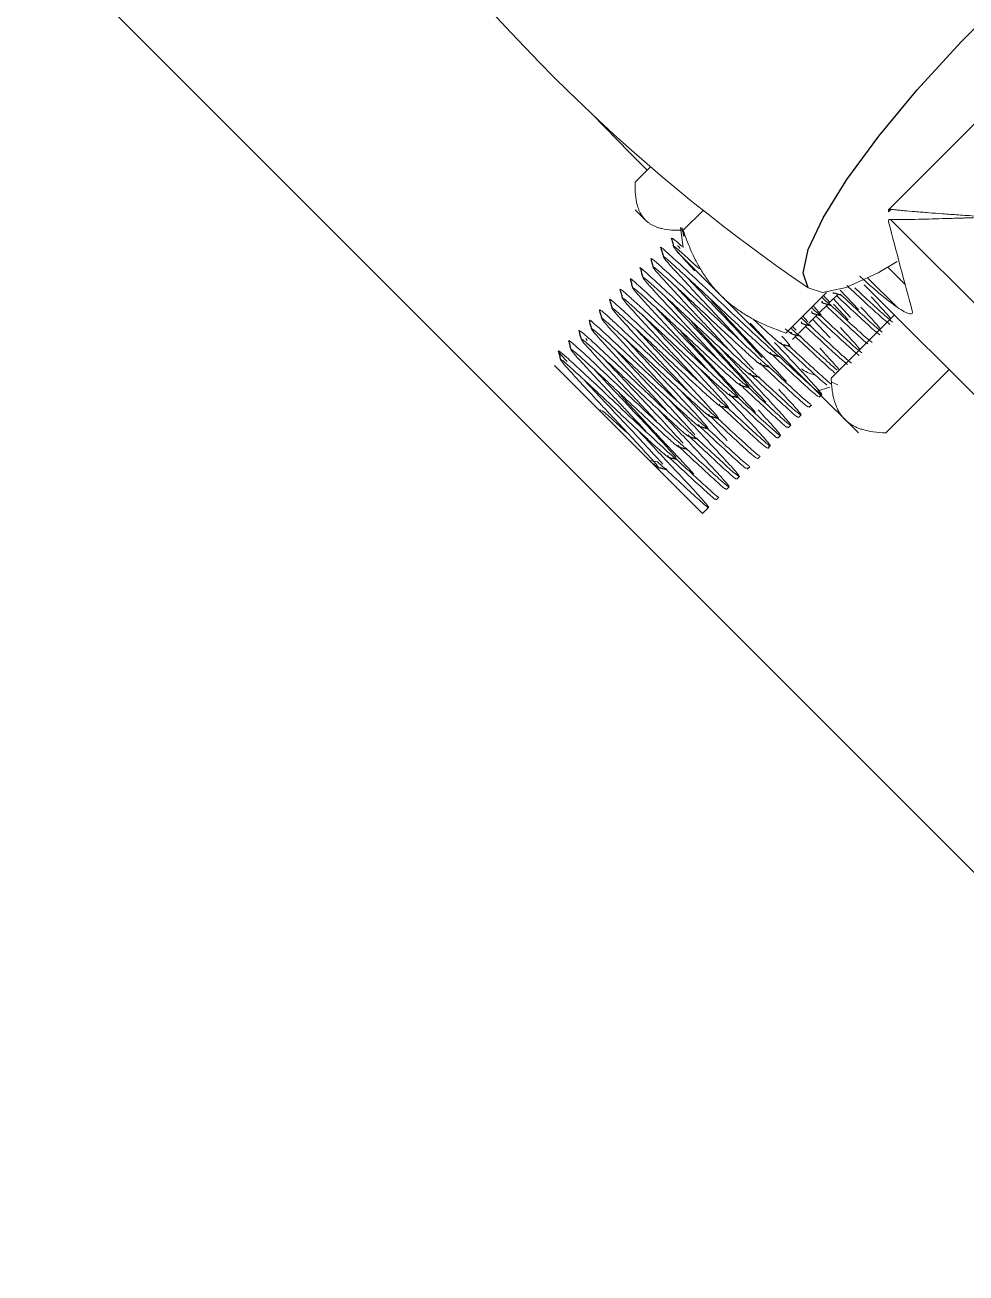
# Model space of a CAD drawing. Header units: millimetres. Extents: x -635 to 515, y -448 to 489.
# Drawn here: x -570.39 to -544.49, y -389.39 to -355.05 of the extents above; entities that cross this region are included whole.
import ezdxf

# ---------------------------------------------------------------- set-up
doc = ezdxf.new("R2010")
doc.units = ezdxf.units.MM

msp = doc.modelspace()

# ---------------------------------------------------------------- linework, layer by layer
at = {"color": 144, "linetype": 'Continuous', "lineweight": 18}
for p, q in [((-579.794, -342.841), (-530.297, -392.339)), ((-538.757, -352.259), (-546.619, -360.121)), ((-553.173, -358.949), (-553.597, -359.373)), ((-553.314, -360.413), (-553.599, -360.129)), ((-546.622, -360.187), (-546.552, -360.117)), ((-552.352, -360.617), (-552.272, -361.173)), ((-552.452, -361.276), (-548.7, -365.028)), ((-542.223, -367.262), (-547.293, -362.192)), ((-548.331, -362.405), (-549.448, -363.522)), ((-548.014, -362.451), (-548.264, -362.7)), ((-547.668, -363.09), (-548.141, -362.583)), ((-547.456, -362.878), (-547.956, -362.341)), ((-547.955, -362.451), (-547.934, -362.46)), ((-548.297, -362.733), (-548.532, -362.968)), ((-547.739, -363.16), (-548.143, -362.726)), ((-548.863, -363.299), (-549.101, -363.537)), ((-548.844, -363.21), (-548.982, -363.056)), ((-548.58, -363.016), (-548.818, -363.254)), ((-548.233, -363.655), (-548.706, -363.148)), ((-546.461, -363.024), (-548.203, -364.767)), ((-549.145, -363.582), (-549.267, -363.703)), ((-549.17, -363.442), (-549.264, -363.339)), ((-554.919, -363.723), (-554.959, -363.676)), ((-551.743, -368.49), (-555.816, -364.417)), ((-544.957, -364.528), (-546.699, -366.27)), ((-548.682, -365.045), (-547.455, -366.272)), ((-548.602, -365.125), (-548.238, -365.014)), ((-548.186, -364.877), (-548.022, -364.948)), ((-553.204, -367.029), (-552.986, -367.07))]:
    msp.add_line(p, q, dxfattribs=at)
at = {"color": 7, "linetype": 'Continuous', "lineweight": 25}
for p, q in [((-551.726, -360.147), (-552.274, -360.695)), ((-539.201, -367.768), (-546.574, -360.394)), ((-548.536, -365.282), (-548.465, -365.212)), ((-554.546, -365.636), (-554.572, -365.661)), ((-548.819, -365.565), (-548.748, -365.495)), ((-549.384, -366.131), (-549.314, -366.06)), ((-549.102, -365.848), (-549.031, -365.777)), ((-549.667, -366.414), (-549.597, -366.343)), ((-549.95, -366.697), (-549.879, -366.626)), ((-550.233, -366.98), (-550.162, -366.909)), ((-550.516, -367.262), (-550.445, -367.192)), ((-551.081, -367.828), (-551.011, -367.757)), ((-550.799, -367.545), (-550.728, -367.474)), ((-551.364, -368.111), (-551.294, -368.04)), ((-551.743, -368.49), (-551.576, -368.323))]:
    msp.add_line(p, q, dxfattribs=at)
at = {"color": 8, "linetype": 'Continuous', "lineweight": 25}
for p, q in [((-546.644, -361.709), (-546.157, -362.197)), ((-546.399, -362.803), (-547.192, -362.01))]:
    msp.add_line(p, q, dxfattribs=at)
at = {"color": 7, "linetype": 'Continuous', "lineweight": 25, "flags": 128}
for points in [[(-548.839, -362.278), (-548.973, -361.877), (-548.833, -361.226), (-548.426, -360.354), (-547.769, -359.298), (-546.892, -358.105), (-545.833, -356.828), (-544.637, -355.52), (-543.358, -354.241), (-542.051, -353.046), (-540.773, -351.986), (-539.58, -351.109), (-538.524, -350.453), (-537.652, -350.045), (-537.001, -349.906), (-536.6, -350.039)], [(-554.781, -357.501), (-553.746, -358.567), (-553.265, -359.041)]]:
    msp.add_lwpolyline(points, dxfattribs=at)
at = {"color": 144, "linetype": 'Continuous', "lineweight": 18, "flags": 128}
msp.add_lwpolyline([(-546.385, -361.551), (-546.915, -361.864), (-547.788, -362.271), (-548.438, -362.411), (-548.839, -362.278)], dxfattribs=at)
at = {"color": 144, "linetype": 'Continuous', "lineweight": 18}
msp.add_arc((-521.344, -321.993), 48.774, 214.3141, 235.6859, dxfattribs=at)
for points, knots in [([(-553.597, -359.373), (-553.598, -359.429), (-553.6, -359.54), (-553.592, -359.695), (-553.576, -359.838), (-553.547, -359.989), (-553.497, -360.143), (-553.42, -360.293), (-553.349, -360.373), (-553.314, -360.413)], [0, 0, 0, 0, 0.133761, 0.261812, 0.384404, 0.501827, 0.672605, 0.838188, 1, 1, 1, 1]), ([(-546.574, -360.114), (-546.566, -360.116), (-546.548, -360.119), (-546.511, -360.124), (-546.466, -360.129), (-546.411, -360.135), (-546.346, -360.142), (-546.272, -360.149), (-546.133, -360.162), (-545.889, -360.182), (-545.532, -360.211), (-545.128, -360.242), (-544.777, -360.267), (-544.456, -360.289), (-544.167, -360.308), (-543.952, -360.322), (-543.833, -360.33)], [0, 0, 0, 0, 0.0337527, 0.0680617, 0.10301, 0.1386762, 0.1751341, 0.212453, 0.2506974, 0.368746, 0.50053, 0.6165166, 0.7499184, 0.8143181, 0.8976793, 1, 1, 1, 1]), ([(-553.314, -360.413), (-553.295, -360.431), (-553.257, -360.467), (-553.191, -360.514), (-553.119, -360.557), (-553.041, -360.593), (-552.957, -360.624), (-552.814, -360.664), (-552.592, -360.698), (-552.383, -360.696), (-552.274, -360.695)], [0, 0, 0, 0, 0.080967, 0.162729, 0.245478, 0.329397, 0.414665, 0.50145, 0.739796, 1, 1, 1, 1]), ([(-546.623, -360.466), (-546.516, -360.874), (-546.302, -361.69), (-546.084, -362.502), (-545.975, -362.908)], [0, 0, 0, 0, 0.5, 1, 1, 1, 1]), ([(-543.833, -360.33), (-543.895, -360.332), (-544.014, -360.337), (-544.183, -360.344), (-544.336, -360.35), (-544.472, -360.354), (-544.591, -360.358), (-544.816, -360.365), (-545.128, -360.375), (-545.533, -360.385), (-545.891, -360.394), (-546.158, -360.398), (-546.332, -360.399), (-546.442, -360.399), (-546.526, -360.398), (-546.559, -360.395), (-546.574, -360.394)], [0, 0, 0, 0, 0.053574, 0.102397, 0.146468, 0.185786, 0.220354, 0.250174, 0.383713, 0.499575, 0.631591, 0.749413, 0.815938, 0.879608, 0.940818, 1, 1, 1, 1]), ([(-552.581, -360.923), (-552.575, -360.916), (-552.567, -360.904), (-552.368, -361.086), (-552.307, -361.142)], [0, 0, 0, 0, 0.69229, 1, 1, 1, 1]), ([(-552.274, -360.695), (-552.244, -360.783), (-552.184, -360.956), (-552.084, -361.204), (-551.977, -361.437), (-551.845, -361.691), (-551.68, -361.96), (-551.474, -362.24), (-551.317, -362.406), (-551.24, -362.488)], [0, 0, 0, 0, 0.133761, 0.261812, 0.384404, 0.501827, 0.672605, 0.838188, 1, 1, 1, 1]), ([(-552.884, -361.186), (-552.885, -361.184), (-552.935, -361.119), (-552.738, -361.286), (-552.235, -361.746), (-551.527, -362.411), (-550.846, -363.058), (-550.267, -363.599), (-549.822, -364.009), (-549.58, -364.224), (-549.618, -364.171), (-549.619, -364.169)], [0, 0, 0, 0, 0.002982, 0.159455, 0.314781, 0.472453, 0.593153, 0.718707, 0.840838, 0.996804, 1, 1, 1, 1]), ([(-551.955, -361.809), (-551.967, -361.797), (-552.139, -361.611), (-552.371, -361.357), (-552.566, -361.128), (-552.526, -361.129), (-552.285, -361.338), (-551.984, -361.615), (-551.83, -361.756)], [0, 0, 0, 0, 0.013611, 0.209745, 0.405879, 0.607144, 0.800474, 1, 1, 1, 1]), ([(-552.358, -361.195), (-552.359, -361.195), (-552.409, -361.14), (-552.418, -361.128), (-552.426, -361.116)], [0, 0, 0, 0, 0.008544, 1, 1, 1, 1]), ([(-553.149, -361.486), (-553.144, -361.481), (-553.135, -361.469), (-552.854, -361.722), (-552.349, -362.187), (-551.625, -362.87), (-550.826, -363.626), (-550.247, -364.162), (-549.949, -364.431), (-549.934, -364.427), (-549.928, -364.426)], [0, 0, 0, 0, 0.097563, 0.217907, 0.342586, 0.498928, 0.654458, 0.812044, 0.932861, 1, 1, 1, 1]), ([(-550.751, -363.684), (-550.905, -363.517), (-551.08, -363.33), (-551.341, -363.052), (-551.426, -362.961), (-551.601, -362.776), (-551.689, -362.682), (-551.953, -362.4), (-552.124, -362.216), (-552.419, -361.896), (-552.541, -361.762), (-552.719, -361.564), (-552.783, -361.488), (-552.834, -361.412), (-552.822, -361.411), (-552.749, -361.466), (-552.716, -361.493), (-552.637, -361.561), (-552.591, -361.603), (-552.425, -361.751), (-552.28, -361.884), (-552.113, -362.038)], [0, 0, 0, 0, 0.125, 0.125, 0.1875, 0.1875, 0.25, 0.25, 0.375, 0.375, 0.5, 0.5, 0.625, 0.625, 0.75, 0.75, 0.8125, 0.8125, 0.875, 0.875, 1, 1, 1, 1]), ([(-553.452, -361.75), (-553.452, -361.749), (-553.517, -361.67), (-553.308, -361.848), (-552.856, -362.262), (-552.229, -362.848), (-551.605, -363.441), (-550.947, -364.059), (-550.423, -364.542), (-550.151, -364.786), (-550.188, -364.733), (-550.19, -364.73)], [0, 0, 0, 0, 0.000211, 0.156656, 0.311421, 0.4364, 0.556457, 0.68096, 0.836793, 0.99216, 1, 1, 1, 1]), ([(-551.034, -363.966), (-551.188, -363.8), (-551.363, -363.612), (-551.624, -363.334), (-551.709, -363.244), (-551.883, -363.059), (-551.972, -362.965), (-552.236, -362.683), (-552.407, -362.499), (-552.702, -362.179), (-552.824, -362.045), (-553.002, -361.847), (-553.066, -361.771), (-553.117, -361.695), (-553.104, -361.694), (-553.032, -361.749), (-552.999, -361.776), (-552.92, -361.844), (-552.874, -361.885), (-552.708, -362.034), (-552.563, -362.167), (-552.396, -362.321)], [0, 0, 0, 0, 0.125, 0.125, 0.1875, 0.1875, 0.25, 0.25, 0.375, 0.375, 0.5, 0.5, 0.625, 0.625, 0.75, 0.75, 0.8125, 0.8125, 0.875, 0.875, 1, 1, 1, 1]), ([(-545.975, -362.908), (-545.956, -362.976), (-545.98, -363.005), (-546.104, -362.983), (-546.206, -362.931), (-546.404, -362.801), (-546.48, -362.747), (-546.641, -362.625), (-546.727, -362.557), (-546.911, -362.405), (-547.009, -362.321), (-547.207, -362.146), (-547.309, -362.054), (-547.413, -361.956)], [0, 0, 0, 0, 0.25, 0.25, 0.5, 0.5, 0.625, 0.625, 0.75, 0.75, 0.875, 0.875, 1, 1, 1, 1]), ([(-553.701, -362.067), (-553.712, -362.051), (-553.756, -361.989), (-553.531, -362.185), (-553.056, -362.621), (-552.385, -363.25), (-551.668, -363.932), (-551.028, -364.529), (-550.583, -364.939), (-550.407, -365.073), (-550.537, -364.903), (-550.943, -364.461), (-551.534, -363.826), (-552.199, -363.128), (-552.568, -362.733), (-552.744, -362.544)], [0, 0, 0, 0, 0.027249, 0.108373, 0.190356, 0.273246, 0.353617, 0.437091, 0.51755, 0.600313, 0.682481, 0.763434, 0.846792, 0.926986, 1, 1, 1, 1]), ([(-551.599, -364.532), (-551.754, -364.365), (-551.928, -364.178), (-552.189, -363.9), (-552.275, -363.81), (-552.449, -363.625), (-552.538, -363.53), (-552.801, -363.249), (-552.973, -363.064), (-553.267, -362.745), (-553.39, -362.611), (-553.567, -362.413), (-553.631, -362.337), (-553.683, -362.26), (-553.67, -362.26), (-553.598, -362.315), (-553.565, -362.342), (-553.486, -362.41), (-553.44, -362.451), (-553.274, -362.6), (-553.129, -362.733), (-552.962, -362.887)], [0, 0, 0, 0, 0.125, 0.125, 0.1875, 0.1875, 0.25, 0.25, 0.375, 0.375, 0.5, 0.5, 0.625, 0.625, 0.75, 0.75, 0.8125, 0.8125, 0.875, 0.875, 1, 1, 1, 1]), ([(-551.317, -364.249), (-551.471, -364.082), (-551.645, -363.895), (-551.907, -363.617), (-551.992, -363.527), (-552.166, -363.342), (-552.255, -363.247), (-552.518, -362.966), (-552.69, -362.781), (-552.984, -362.462), (-553.107, -362.328), (-553.284, -362.13), (-553.348, -362.054), (-553.4, -361.977), (-553.387, -361.977), (-553.315, -362.032), (-553.282, -362.059), (-553.203, -362.127), (-553.157, -362.168), (-552.991, -362.317), (-552.846, -362.45), (-552.679, -362.604)], [0, 0, 0, 0, 0.125, 0.125, 0.1875, 0.1875, 0.25, 0.25, 0.375, 0.375, 0.5, 0.5, 0.625, 0.625, 0.75, 0.75, 0.8125, 0.8125, 0.875, 0.875, 1, 1, 1, 1]), ([(-550.344, -364.527), (-550.42, -364.443), (-550.593, -364.25), (-551.069, -363.738), (-551.689, -363.083), (-552.234, -362.508), (-552.456, -362.267), (-552.5, -362.219)], [0, 0, 0, 0, 0.181012, 0.413147, 0.638275, 0.927189, 1, 1, 1, 1]), ([(-550.105, -364.195), (-550.239, -364.047), (-550.522, -363.736), (-551.234, -362.981), (-551.839, -362.344), (-552.098, -362.065), (-552.162, -361.997)], [0, 0, 0, 0, 0.281783, 0.593502, 0.900695, 1, 1, 1, 1]), ([(-552.113, -362.038), (-551.988, -362.154), (-551.852, -362.281), (-551.644, -362.476), (-551.574, -362.541), (-551.436, -362.672), (-551.368, -362.736), (-551.16, -362.931), (-551.016, -363.066), (-550.739, -363.325), (-550.606, -363.449), (-550.366, -363.669), (-550.26, -363.766), (-550.13, -363.884), (-550.092, -363.919), (-550.022, -363.98), (-549.99, -364.008), (-549.909, -364.076), (-549.873, -364.103), (-549.843, -364.114), (-549.85, -364.097), (-549.878, -364.061)], [0, 0, 0, 0, 0.125, 0.125, 0.1875, 0.1875, 0.25, 0.25, 0.375, 0.375, 0.5, 0.5, 0.625, 0.625, 0.6875, 0.6875, 0.75, 0.75, 0.875, 0.875, 1, 1, 1, 1]), ([(-547.769, -362.214), (-547.754, -362.229), (-547.545, -362.426), (-547.176, -362.767), (-546.757, -363.152), (-546.642, -363.244), (-546.585, -363.29)], [0, 0, 0, 0, 0.02678, 0.356797, 0.678398, 1, 1, 1, 1]), ([(-547.554, -362.279), (-547.404, -362.418), (-547.074, -362.725), (-546.688, -363.08), (-546.572, -363.173), (-546.514, -363.219)], [0, 0, 0, 0, 0.295266, 0.647633, 1, 1, 1, 1]), ([(-554.286, -362.614), (-554.291, -362.606), (-554.316, -362.57), (-554.224, -362.641), (-554.017, -362.824), (-553.691, -363.124), (-553.278, -363.509), (-552.819, -363.942), (-552.35, -364.387), (-551.9, -364.809), (-551.514, -365.168), (-551.225, -365.433), (-551.049, -365.583), (-551.002, -365.602), (-551.09, -365.487), (-551.302, -365.252), (-551.618, -364.909), (-552.015, -364.484), (-552.454, -364.02), (-552.893, -363.557), (-553.22, -363.208), (-553.363, -363.053), (-553.394, -363.02)], [0, 0, 0, 0, 0.015971, 0.07038, 0.122713, 0.176746, 0.231728, 0.285317, 0.337874, 0.392558, 0.447264, 0.499853, 0.553396, 0.608373, 0.662444, 0.714768, 0.769145, 0.824045, 0.877147, 0.930112, 0.984977, 1, 1, 1, 1]), ([(-554.001, -362.333), (-554.005, -362.323), (-554.014, -362.299), (-553.879, -362.411), (-553.627, -362.639), (-553.265, -362.973), (-552.831, -363.38), (-552.365, -363.822), (-551.899, -364.262), (-551.467, -364.666), (-551.111, -364.995), (-550.871, -365.212), (-550.75, -365.313), (-550.756, -365.296), (-550.757, -365.293)], [0, 0, 0, 0, 0.060224, 0.151978, 0.241757, 0.335195, 0.42879, 0.518803, 0.610224, 0.704209, 0.796763, 0.886207, 0.979096, 1, 1, 1, 1]), ([(-551.882, -364.815), (-552.036, -364.648), (-552.211, -364.461), (-552.472, -364.183), (-552.558, -364.093), (-552.732, -363.908), (-552.821, -363.813), (-553.084, -363.532), (-553.256, -363.347), (-553.55, -363.028), (-553.672, -362.894), (-553.85, -362.695), (-553.914, -362.62), (-553.966, -362.543), (-553.953, -362.543), (-553.881, -362.597), (-553.848, -362.624), (-553.769, -362.693), (-553.722, -362.734), (-553.557, -362.883), (-553.411, -363.016), (-553.245, -363.17)], [0, 0, 0, 0, 0.125, 0.125, 0.1875, 0.1875, 0.25, 0.25, 0.375, 0.375, 0.5, 0.5, 0.625, 0.625, 0.75, 0.75, 0.8125, 0.8125, 0.875, 0.875, 1, 1, 1, 1]), ([(-552.679, -362.604), (-552.554, -362.72), (-552.417, -362.847), (-552.209, -363.041), (-552.14, -363.107), (-552.001, -363.237), (-551.933, -363.301), (-551.725, -363.497), (-551.582, -363.632), (-551.305, -363.89), (-551.171, -364.014), (-550.932, -364.235), (-550.826, -364.332), (-550.696, -364.45), (-550.658, -364.484), (-550.588, -364.546), (-550.556, -364.573), (-550.475, -364.642), (-550.438, -364.669), (-550.409, -364.679), (-550.416, -364.663), (-550.443, -364.626)], [0, 0, 0, 0, 0.125, 0.125, 0.1875, 0.1875, 0.25, 0.25, 0.375, 0.375, 0.5, 0.5, 0.625, 0.625, 0.6875, 0.6875, 0.75, 0.75, 0.875, 0.875, 1, 1, 1, 1]), ([(-552.396, -362.321), (-552.271, -362.437), (-552.134, -362.564), (-551.927, -362.759), (-551.857, -362.824), (-551.718, -362.954), (-551.651, -363.018), (-551.443, -363.214), (-551.299, -363.349), (-551.022, -363.607), (-550.888, -363.731), (-550.649, -363.952), (-550.543, -364.049), (-550.413, -364.167), (-550.375, -364.201), (-550.305, -364.263), (-550.273, -364.291), (-550.192, -364.359), (-550.156, -364.386), (-550.126, -364.396), (-550.133, -364.38), (-550.16, -364.344)], [0, 0, 0, 0, 0.125, 0.125, 0.1875, 0.1875, 0.25, 0.25, 0.375, 0.375, 0.5, 0.5, 0.625, 0.625, 0.6875, 0.6875, 0.75, 0.75, 0.875, 0.875, 1, 1, 1, 1]), ([(-549.436, -364.858), (-549.599, -364.681), (-549.922, -364.335), (-550.478, -363.746), (-550.976, -363.21), (-551.337, -362.814), (-551.518, -362.606), (-551.487, -362.619), (-551.478, -362.623)], [0, 0, 0, 0, 0.186093, 0.366407, 0.554123, 0.737052, 0.919981, 1, 1, 1, 1]), ([(-551.24, -362.488), (-551.199, -362.527), (-551.118, -362.606), (-550.988, -362.717), (-550.852, -362.824), (-550.709, -362.925), (-550.559, -363.021), (-550.312, -363.165), (-549.945, -363.344), (-549.618, -363.461), (-549.448, -363.522)], [0, 0, 0, 0, 0.080967, 0.162729, 0.245478, 0.329397, 0.414665, 0.50145, 0.739796, 1, 1, 1, 1]), ([(-548.465, -362.539), (-548.356, -362.637), (-548.207, -362.771), (-548.226, -362.736), (-548.231, -362.727)], [0, 0, 0, 0, 0.7327985, 1, 1, 1, 1]), ([(-548.238, -362.695), (-548.238, -362.694), (-548.237, -362.686), (-548.332, -362.583), (-548.416, -362.491)], [0, 0, 0, 0, 0.106435, 1, 1, 1, 1]), ([(-548.057, -362.493), (-548.039, -362.509), (-547.829, -362.707), (-547.459, -363.049), (-547.04, -363.435), (-546.925, -363.527), (-546.867, -363.573)], [0, 0, 0, 0, 0.029168, 0.358375, 0.679188, 1, 1, 1, 1]), ([(-547.948, -362.458), (-547.943, -362.462), (-547.746, -362.648), (-547.389, -362.978), (-546.969, -363.364), (-546.854, -363.456), (-546.797, -363.502)], [0, 0, 0, 0, 0.007627, 0.344138, 0.672069, 1, 1, 1, 1]), ([(-546.556, -363.132), (-546.6, -363.08), (-546.702, -362.959), (-546.957, -362.682), (-547.102, -362.524)], [0, 0, 0, 0, 0.430671, 1, 1, 1, 1]), ([(-554.578, -362.888), (-554.573, -362.884), (-554.563, -362.876), (-554.388, -363.027), (-554.105, -363.286), (-553.719, -363.644), (-553.272, -364.063), (-552.804, -364.508), (-552.343, -364.943), (-551.927, -365.33), (-551.6, -365.631), (-551.382, -365.826), (-551.286, -365.894), (-551.326, -365.826), (-551.495, -365.634), (-551.775, -365.328), (-552.146, -364.928), (-552.574, -364.474), (-553.017, -364.008), (-553.375, -363.627), (-553.55, -363.439), (-553.604, -363.381)], [0, 0, 0, 0, 0.051081, 0.104593, 0.158305, 0.213811, 0.268762, 0.321651, 0.376335, 0.431908, 0.486007, 0.53919, 0.594505, 0.649772, 0.702882, 0.757084, 0.812668, 0.867267, 0.920177, 0.975197, 1, 1, 1, 1]), ([(-552.165, -365.098), (-552.319, -364.931), (-552.494, -364.744), (-552.755, -364.466), (-552.841, -364.375), (-553.015, -364.19), (-553.103, -364.096), (-553.367, -363.815), (-553.539, -363.63), (-553.833, -363.311), (-553.955, -363.177), (-554.133, -362.978), (-554.197, -362.903), (-554.249, -362.826), (-554.236, -362.826), (-554.163, -362.88), (-554.131, -362.907), (-554.051, -362.976), (-554.005, -363.017), (-553.84, -363.166), (-553.694, -363.298), (-553.528, -363.453)], [0, 0, 0, 0, 0.125, 0.125, 0.1875, 0.1875, 0.25, 0.25, 0.375, 0.375, 0.5, 0.5, 0.625, 0.625, 0.75, 0.75, 0.8125, 0.8125, 0.875, 0.875, 1, 1, 1, 1]), ([(-550.759, -365.269), (-550.795, -365.225), (-550.866, -365.137), (-551.125, -364.854), (-551.472, -364.479), (-551.89, -364.034), (-552.33, -363.57), (-552.735, -363.141), (-552.938, -362.923), (-553.022, -362.832)], [0, 0, 0, 0, 0.147637, 0.294444, 0.44668, 0.597971, 0.743368, 0.893008, 1, 1, 1, 1]), ([(-552.962, -362.887), (-552.837, -363.002), (-552.7, -363.13), (-552.492, -363.324), (-552.422, -363.39), (-552.284, -363.52), (-552.216, -363.584), (-552.008, -363.78), (-551.865, -363.914), (-551.588, -364.173), (-551.454, -364.297), (-551.215, -364.518), (-551.109, -364.615), (-550.979, -364.732), (-550.94, -364.767), (-550.87, -364.829), (-550.839, -364.856), (-550.758, -364.924), (-550.721, -364.952), (-550.692, -364.962), (-550.699, -364.946), (-550.726, -364.909)], [0, 0, 0, 0, 0.125, 0.125, 0.1875, 0.1875, 0.25, 0.25, 0.375, 0.375, 0.5, 0.5, 0.625, 0.625, 0.6875, 0.6875, 0.75, 0.75, 0.875, 0.875, 1, 1, 1, 1]), ([(-548.747, -362.821), (-548.681, -362.881), (-548.528, -363.021), (-548.513, -363.02), (-548.505, -363.019)], [0, 0, 0, 0, 0.42871, 1, 1, 1, 1]), ([(-548.479, -363.035), (-548.495, -363.008), (-548.514, -362.974), (-548.668, -362.806), (-548.699, -362.773)], [0, 0, 0, 0, 0.804093, 1, 1, 1, 1]), ([(-548.339, -362.776), (-548.322, -362.792), (-548.112, -362.99), (-547.743, -363.331), (-547.345, -363.698), (-547.239, -363.783), (-547.191, -363.822)], [0, 0, 0, 0, 0.031073, 0.381772, 0.723528, 1, 1, 1, 1]), ([(-548.235, -362.737), (-548.229, -362.742), (-548.03, -362.93), (-547.672, -363.261), (-547.252, -363.647), (-547.137, -363.739), (-547.079, -363.785)], [0, 0, 0, 0, 0.010458, 0.346009, 0.673005, 1, 1, 1, 1]), ([(-546.839, -363.415), (-546.883, -363.363), (-546.984, -363.242), (-547.24, -362.965), (-547.385, -362.807)], [0, 0, 0, 0, 0.430671, 1, 1, 1, 1]), ([(-554.83, -363.201), (-554.842, -363.184), (-554.885, -363.122), (-554.653, -363.325), (-554.17, -363.768), (-553.497, -364.4), (-552.78, -365.081), (-552.144, -365.674), (-551.705, -366.078), (-551.538, -366.203), (-551.676, -366.026), (-552.088, -365.577), (-552.684, -364.938), (-553.344, -364.245), (-553.705, -363.858), (-553.875, -363.676)], [0, 0, 0, 0, 0.030524, 0.111438, 0.193458, 0.276169, 0.356509, 0.439892, 0.520199, 0.602958, 0.684908, 0.765887, 0.849111, 0.92921, 1, 1, 1, 1]), ([(-552.448, -365.381), (-552.602, -365.214), (-552.777, -365.027), (-553.038, -364.749), (-553.123, -364.658), (-553.298, -364.473), (-553.386, -364.379), (-553.65, -364.097), (-553.821, -363.913), (-554.116, -363.593), (-554.238, -363.459), (-554.416, -363.261), (-554.48, -363.185), (-554.531, -363.109), (-554.519, -363.109), (-554.446, -363.163), (-554.413, -363.19), (-554.334, -363.259), (-554.288, -363.3), (-554.122, -363.449), (-553.977, -363.581), (-553.81, -363.735)], [0, 0, 0, 0, 0.125, 0.125, 0.1875, 0.1875, 0.25, 0.25, 0.375, 0.375, 0.5, 0.5, 0.625, 0.625, 0.75, 0.75, 0.8125, 0.8125, 0.875, 0.875, 1, 1, 1, 1]), ([(-553.245, -363.17), (-553.12, -363.285), (-552.983, -363.412), (-552.775, -363.607), (-552.705, -363.673), (-552.567, -363.803), (-552.499, -363.867), (-552.291, -364.063), (-552.148, -364.197), (-551.871, -364.456), (-551.737, -364.58), (-551.497, -364.801), (-551.392, -364.897), (-551.262, -365.015), (-551.223, -365.05), (-551.153, -365.112), (-551.122, -365.139), (-551.041, -365.207), (-551.004, -365.234), (-550.975, -365.245), (-550.982, -365.228), (-551.009, -365.192)], [0, 0, 0, 0, 0.125, 0.125, 0.1875, 0.1875, 0.25, 0.25, 0.375, 0.375, 0.5, 0.5, 0.625, 0.625, 0.6875, 0.6875, 0.75, 0.75, 0.875, 0.875, 1, 1, 1, 1]), ([(-550.001, -365.423), (-550.165, -365.247), (-550.487, -364.9), (-551.044, -364.312), (-551.541, -363.776), (-551.903, -363.38), (-552.083, -363.172), (-552.053, -363.185), (-552.044, -363.189)], [0, 0, 0, 0, 0.186093, 0.366407, 0.554123, 0.737052, 0.919981, 1, 1, 1, 1]), ([(-549.727, -364.017), (-549.85, -363.881), (-550.021, -363.69), (-550.338, -363.352), (-550.429, -363.255)], [0, 0, 0, 0, 0.711528, 1, 1, 1, 1]), ([(-550.361, -363.129), (-550.307, -363.179), (-550.077, -363.394), (-549.786, -363.658), (-549.549, -363.862), (-549.579, -363.806), (-549.595, -363.778)], [0, 0, 0, 0, 0.091619, 0.391794, 0.69197, 1, 1, 1, 1]), ([(-549.03, -363.104), (-548.908, -363.215), (-548.756, -363.353), (-548.788, -363.305), (-548.794, -363.295)], [0, 0, 0, 0, 0.805853, 1, 1, 1, 1]), ([(-548.825, -363.28), (-548.811, -363.293), (-548.604, -363.488), (-548.237, -363.827), (-547.818, -364.213), (-547.703, -364.305), (-547.645, -364.351)], [0, 0, 0, 0, 0.023864, 0.354869, 0.677435, 1, 1, 1, 1]), ([(-548.622, -363.059), (-548.605, -363.075), (-548.395, -363.273), (-548.025, -363.615), (-547.606, -364.001), (-547.491, -364.093), (-547.433, -364.138)], [0, 0, 0, 0, 0.029168, 0.358375, 0.679188, 1, 1, 1, 1]), ([(-548.516, -363.022), (-548.51, -363.027), (-548.312, -363.213), (-547.954, -363.544), (-547.535, -363.93), (-547.42, -364.022), (-547.362, -364.068)], [0, 0, 0, 0, 0.008847, 0.344945, 0.672472, 1, 1, 1, 1]), ([(-555.131, -363.464), (-555.113, -363.469), (-555.075, -363.478), (-554.612, -363.905), (-554.015, -364.461), (-553.391, -365.054), (-552.724, -365.682), (-552.167, -366.197), (-551.867, -366.467), (-551.9, -366.416), (-551.905, -366.408)], [0, 0, 0, 0, 0.14028, 0.293442, 0.418104, 0.537882, 0.661111, 0.817188, 0.970803, 1, 1, 1, 1]), ([(-553.014, -365.946), (-553.168, -365.78), (-553.342, -365.592), (-553.604, -365.314), (-553.689, -365.224), (-553.863, -365.039), (-553.952, -364.945), (-554.215, -364.663), (-554.387, -364.479), (-554.682, -364.159), (-554.804, -364.025), (-554.982, -363.827), (-555.045, -363.751), (-555.097, -363.675), (-555.084, -363.674), (-555.012, -363.729), (-554.979, -363.756), (-554.9, -363.824), (-554.854, -363.865), (-554.688, -364.014), (-554.543, -364.147), (-554.376, -364.301)], [0, 0, 0, 0, 0.125, 0.125, 0.1875, 0.1875, 0.25, 0.25, 0.375, 0.375, 0.5, 0.5, 0.625, 0.625, 0.75, 0.75, 0.8125, 0.8125, 0.875, 0.875, 1, 1, 1, 1]), ([(-552.731, -365.663), (-552.885, -365.497), (-553.06, -365.309), (-553.321, -365.032), (-553.406, -364.941), (-553.58, -364.756), (-553.669, -364.662), (-553.933, -364.38), (-554.104, -364.196), (-554.399, -363.876), (-554.521, -363.742), (-554.699, -363.544), (-554.763, -363.468), (-554.814, -363.392), (-554.802, -363.391), (-554.729, -363.446), (-554.696, -363.473), (-554.617, -363.541), (-554.571, -363.582), (-554.405, -363.731), (-554.26, -363.864), (-554.093, -364.018)], [0, 0, 0, 0, 0.125, 0.125, 0.1875, 0.1875, 0.25, 0.25, 0.375, 0.375, 0.5, 0.5, 0.625, 0.625, 0.75, 0.75, 0.8125, 0.8125, 0.875, 0.875, 1, 1, 1, 1]), ([(-553.528, -363.453), (-553.402, -363.568), (-553.266, -363.695), (-553.058, -363.89), (-552.988, -363.956), (-552.85, -364.086), (-552.782, -364.15), (-552.574, -364.346), (-552.431, -364.48), (-552.153, -364.739), (-552.02, -364.863), (-551.78, -365.084), (-551.675, -365.18), (-551.544, -365.298), (-551.506, -365.333), (-551.436, -365.395), (-551.405, -365.422), (-551.323, -365.49), (-551.287, -365.517), (-551.257, -365.528), (-551.265, -365.511), (-551.292, -365.475)], [0, 0, 0, 0, 0.125, 0.125, 0.1875, 0.1875, 0.25, 0.25, 0.375, 0.375, 0.5, 0.5, 0.625, 0.625, 0.6875, 0.6875, 0.75, 0.75, 0.875, 0.875, 1, 1, 1, 1]), ([(-550.284, -365.706), (-550.448, -365.53), (-550.77, -365.183), (-551.327, -364.595), (-551.824, -364.059), (-552.186, -363.663), (-552.366, -363.455), (-552.336, -363.468), (-552.327, -363.472)], [0, 0, 0, 0, 0.186093, 0.366407, 0.554123, 0.737052, 0.919981, 1, 1, 1, 1]), ([(-549.354, -363.868), (-549.343, -363.87), (-549.319, -363.875), (-549.476, -363.7), (-549.559, -363.608)], [0, 0, 0, 0, 0.4699764, 1, 1, 1, 1]), ([(-549.466, -363.403), (-549.405, -363.456), (-549.257, -363.585), (-549.291, -363.528), (-549.312, -363.495)], [0, 0, 0, 0, 0.410543, 1, 1, 1, 1]), ([(-549.313, -363.388), (-549.28, -363.418), (-549.119, -363.565), (-549.017, -363.651), (-549.05, -363.606), (-549.051, -363.605)], [0, 0, 0, 0, 0.205646, 0.983262, 1, 1, 1, 1]), ([(-549.188, -363.624), (-549.171, -363.641), (-548.96, -363.839), (-548.595, -364.176), (-548.229, -364.514), (-548.136, -364.59), (-548.105, -364.615)], [0, 0, 0, 0, 0.034741, 0.426843, 0.808948, 1, 1, 1, 1]), ([(-549.116, -363.555), (-549.099, -363.571), (-548.889, -363.769), (-548.524, -364.106), (-548.158, -364.444), (-548.066, -364.519), (-548.035, -364.544)], [0, 0, 0, 0, 0.033798, 0.426283, 0.808761, 1, 1, 1, 1]), ([(-548.905, -363.342), (-548.888, -363.358), (-548.677, -363.556), (-548.309, -363.897), (-547.911, -364.263), (-547.804, -364.349), (-547.757, -364.387)], [0, 0, 0, 0, 0.031073, 0.381772, 0.723528, 1, 1, 1, 1]), ([(-547.405, -363.981), (-547.449, -363.928), (-547.55, -363.807), (-547.805, -363.53), (-547.951, -363.373)], [0, 0, 0, 0, 0.430671, 1, 1, 1, 1]), ([(-555.467, -364.309), (-555.468, -364.309), (-555.648, -364.114), (-555.752, -363.982), (-555.659, -364.031), (-555.278, -364.378), (-554.763, -364.855), (-554.097, -365.485), (-553.353, -366.189), (-552.742, -366.754), (-552.452, -367.015), (-552.464, -366.985), (-552.466, -366.98)], [0, 0, 0, 0, 0.000209, 0.131727, 0.265557, 0.36781, 0.474235, 0.577991, 0.710027, 0.843473, 0.974436, 1, 1, 1, 1]), ([(-555.405, -363.755), (-555.414, -363.743), (-555.445, -363.695), (-555.246, -363.866), (-554.763, -364.308), (-554.001, -365.024), (-553.256, -365.732), (-552.664, -366.283), (-552.314, -366.602), (-552.129, -366.762), (-552.161, -366.718), (-552.161, -366.718)], [0, 0, 0, 0, 0.042044, 0.164182, 0.319225, 0.476229, 0.630063, 0.755143, 0.875287, 0.999079, 1, 1, 1, 1]), ([(-553.297, -366.229), (-553.451, -366.062), (-553.625, -365.875), (-553.886, -365.597), (-553.972, -365.507), (-554.146, -365.322), (-554.235, -365.227), (-554.498, -364.946), (-554.67, -364.761), (-554.964, -364.442), (-555.087, -364.308), (-555.264, -364.11), (-555.328, -364.034), (-555.38, -363.957), (-555.367, -363.957), (-555.295, -364.012), (-555.262, -364.039), (-555.183, -364.107), (-555.137, -364.148), (-554.971, -364.297), (-554.826, -364.43), (-554.659, -364.584)], [0, 0, 0, 0, 0.125, 0.125, 0.1875, 0.1875, 0.25, 0.25, 0.375, 0.375, 0.5, 0.5, 0.625, 0.625, 0.75, 0.75, 0.8125, 0.8125, 0.875, 0.875, 1, 1, 1, 1]), ([(-551.953, -366.323), (-552.036, -366.23), (-552.204, -366.04), (-552.687, -365.52), (-553.278, -364.893), (-553.821, -364.321), (-554.075, -364.048), (-554.154, -363.963)], [0, 0, 0, 0, 0.211189, 0.431125, 0.646601, 0.889366, 1, 1, 1, 1]), ([(-554.093, -364.018), (-553.968, -364.134), (-553.832, -364.261), (-553.624, -364.456), (-553.554, -364.521), (-553.415, -364.651), (-553.348, -364.715), (-553.14, -364.911), (-552.996, -365.046), (-552.719, -365.304), (-552.586, -365.428), (-552.346, -365.649), (-552.24, -365.746), (-552.11, -365.864), (-552.072, -365.898), (-552.002, -365.96), (-551.97, -365.988), (-551.889, -366.056), (-551.853, -366.083), (-551.823, -366.093), (-551.83, -366.077), (-551.857, -366.041)], [0, 0, 0, 0, 0.125, 0.125, 0.1875, 0.1875, 0.25, 0.25, 0.375, 0.375, 0.5, 0.5, 0.625, 0.625, 0.6875, 0.6875, 0.75, 0.75, 0.875, 0.875, 1, 1, 1, 1]), ([(-553.81, -363.735), (-553.685, -363.851), (-553.549, -363.978), (-553.341, -364.173), (-553.271, -364.238), (-553.133, -364.369), (-553.065, -364.433), (-552.857, -364.629), (-552.714, -364.763), (-552.436, -365.022), (-552.303, -365.146), (-552.063, -365.366), (-551.957, -365.463), (-551.827, -365.581), (-551.789, -365.616), (-551.719, -365.677), (-551.688, -365.705), (-551.606, -365.773), (-551.57, -365.8), (-551.54, -365.811), (-551.547, -365.794), (-551.575, -365.758)], [0, 0, 0, 0, 0.125, 0.125, 0.1875, 0.1875, 0.25, 0.25, 0.375, 0.375, 0.5, 0.5, 0.625, 0.625, 0.6875, 0.6875, 0.75, 0.75, 0.875, 0.875, 1, 1, 1, 1]), ([(-549.931, -365.353), (-550.093, -365.177), (-550.414, -364.832), (-550.908, -364.31), (-551.161, -364.038), (-551.259, -363.932)], [0, 0, 0, 0, 0.386864, 0.761716, 1, 1, 1, 1]), ([(-549.082, -364.504), (-549.245, -364.329), (-549.461, -364.097), (-549.701, -363.841), (-549.759, -363.779)], [0, 0, 0, 0, 0.755849, 1, 1, 1, 1]), ([(-549.568, -363.816), (-549.518, -363.863), (-549.274, -364.092), (-548.874, -364.463), (-548.477, -364.829), (-548.37, -364.915), (-548.322, -364.953)], [0, 0, 0, 0, 0.084841, 0.416079, 0.738871, 1, 1, 1, 1]), ([(-549.383, -363.853), (-549.371, -363.864), (-549.167, -364.056), (-548.803, -364.393), (-548.384, -364.778), (-548.268, -364.87), (-548.211, -364.916)], [0, 0, 0, 0, 0.019515, 0.351995, 0.675998, 1, 1, 1, 1]), ([(-547.971, -364.546), (-548.014, -364.494), (-548.116, -364.373), (-548.371, -364.096), (-548.516, -363.938)], [0, 0, 0, 0, 0.430671, 1, 1, 1, 1]), ([(-553.579, -366.512), (-553.734, -366.345), (-553.908, -366.158), (-554.169, -365.88), (-554.255, -365.79), (-554.429, -365.605), (-554.518, -365.51), (-554.781, -365.229), (-554.953, -365.044), (-555.247, -364.725), (-555.369, -364.591), (-555.547, -364.393), (-555.611, -364.317), (-555.663, -364.24), (-555.65, -364.24), (-555.578, -364.294), (-555.545, -364.321), (-555.466, -364.39), (-555.42, -364.431), (-555.254, -364.58), (-555.109, -364.713), (-554.942, -364.867)], [0, 0, 0, 0, 0.125, 0.125, 0.1875, 0.1875, 0.25, 0.25, 0.375, 0.375, 0.5, 0.5, 0.625, 0.625, 0.75, 0.75, 0.8125, 0.8125, 0.875, 0.875, 1, 1, 1, 1]), ([(-552.28, -366.555), (-552.411, -366.41), (-552.677, -366.116), (-553.341, -365.408), (-553.969, -364.747), (-554.29, -364.404), (-554.442, -364.241)], [0, 0, 0, 0, 0.285678, 0.577332, 0.799626, 1, 1, 1, 1]), ([(-554.376, -364.301), (-554.251, -364.417), (-554.114, -364.544), (-553.906, -364.739), (-553.837, -364.804), (-553.698, -364.934), (-553.631, -364.998), (-553.423, -365.194), (-553.279, -365.329), (-553.002, -365.587), (-552.868, -365.711), (-552.629, -365.932), (-552.523, -366.029), (-552.393, -366.147), (-552.355, -366.181), (-552.285, -366.243), (-552.253, -366.27), (-552.172, -366.339), (-552.135, -366.366), (-552.106, -366.376), (-552.113, -366.36), (-552.14, -366.323)], [0, 0, 0, 0, 0.125, 0.125, 0.1875, 0.1875, 0.25, 0.25, 0.375, 0.375, 0.5, 0.5, 0.625, 0.625, 0.6875, 0.6875, 0.75, 0.75, 0.875, 0.875, 1, 1, 1, 1]), ([(-549.85, -364.099), (-549.801, -364.146), (-549.558, -364.375), (-549.151, -364.752), (-548.755, -365.114), (-548.547, -365.294), (-548.56, -365.264), (-548.563, -365.255)], [0, 0, 0, 0, 0.070427, 0.345833, 0.614217, 0.8826, 1, 1, 1, 1]), ([(-549.646, -364.154), (-549.641, -364.159), (-549.443, -364.345), (-549.083, -364.678), (-548.676, -365.052), (-548.456, -365.237), (-548.455, -365.2), (-548.665, -364.958), (-548.941, -364.657), (-549.082, -364.504)], [0, 0, 0, 0, 0.004188, 0.172943, 0.337395, 0.501847, 0.670602, 0.832704, 1, 1, 1, 1]), ([(-552.47, -366.947), (-552.532, -366.876), (-552.656, -366.73), (-553.13, -366.216), (-553.789, -365.517), (-554.409, -364.864), (-554.655, -364.599), (-554.715, -364.533)], [0, 0, 0, 0, 0.19854, 0.403399, 0.661903, 0.917279, 1, 1, 1, 1]), ([(-554.659, -364.584), (-554.534, -364.7), (-554.397, -364.827), (-554.189, -365.021), (-554.119, -365.087), (-553.981, -365.217), (-553.913, -365.281), (-553.705, -365.477), (-553.562, -365.611), (-553.285, -365.87), (-553.151, -365.994), (-552.912, -366.215), (-552.806, -366.312), (-552.676, -366.43), (-552.637, -366.464), (-552.568, -366.526), (-552.536, -366.553), (-552.455, -366.622), (-552.418, -366.649), (-552.389, -366.659), (-552.396, -366.643), (-552.423, -366.606)], [0, 0, 0, 0, 0.125, 0.125, 0.1875, 0.1875, 0.25, 0.25, 0.375, 0.375, 0.5, 0.5, 0.625, 0.625, 0.6875, 0.6875, 0.75, 0.75, 0.875, 0.875, 1, 1, 1, 1]), ([(-550.496, -365.918), (-550.659, -365.743), (-550.98, -365.398), (-551.474, -364.876), (-551.726, -364.604), (-551.824, -364.498)], [0, 0, 0, 0, 0.386864, 0.761716, 1, 1, 1, 1]), ([(-550.416, -364.665), (-550.366, -364.712), (-550.123, -364.941), (-549.716, -365.318), (-549.32, -365.68), (-549.113, -365.86), (-549.125, -365.83), (-549.129, -365.821)], [0, 0, 0, 0, 0.070317, 0.345755, 0.614171, 0.882587, 1, 1, 1, 1]), ([(-550.133, -364.382), (-550.084, -364.429), (-549.84, -364.658), (-549.434, -365.035), (-549.038, -365.397), (-548.83, -365.577), (-548.842, -365.547), (-548.846, -365.538)], [0, 0, 0, 0, 0.070344, 0.345775, 0.614182, 0.88259, 1, 1, 1, 1]), ([(-549.951, -364.416), (-549.939, -364.428), (-549.733, -364.621), (-549.363, -364.964), (-548.967, -365.326), (-548.759, -365.506), (-548.772, -365.476), (-548.776, -365.467)], [0, 0, 0, 0, 0.018355, 0.309188, 0.592606, 0.876024, 1, 1, 1, 1]), ([(-549.021, -364.506), (-549.008, -364.515), (-548.893, -364.603), (-548.753, -364.647), (-548.629, -364.686)], [0, 0, 0, 0, 0.108438, 1, 1, 1, 1]), ([(-552.837, -367.131), (-552.964, -366.989), (-553.196, -366.733), (-553.784, -366.104), (-554.362, -365.495), (-554.811, -365.019), (-554.979, -364.838), (-555.005, -364.809)], [0, 0, 0, 0, 0.281814, 0.510429, 0.729955, 0.956767, 1, 1, 1, 1]), ([(-554.942, -364.867), (-554.817, -364.982), (-554.68, -365.11), (-554.472, -365.304), (-554.402, -365.37), (-554.264, -365.5), (-554.196, -365.564), (-553.988, -365.76), (-553.845, -365.894), (-553.568, -366.153), (-553.434, -366.277), (-553.194, -366.498), (-553.089, -366.595), (-552.959, -366.712), (-552.92, -366.747), (-552.85, -366.809), (-552.819, -366.836), (-552.738, -366.904), (-552.701, -366.931), (-552.672, -366.942), (-552.679, -366.925), (-552.706, -366.889)], [0, 0, 0, 0, 0.125, 0.125, 0.1875, 0.1875, 0.25, 0.25, 0.375, 0.375, 0.5, 0.5, 0.625, 0.625, 0.6875, 0.6875, 0.75, 0.75, 0.875, 0.875, 1, 1, 1, 1]), ([(-550.727, -364.921), (-550.668, -364.977), (-550.415, -365.215), (-549.999, -365.601), (-549.603, -365.963), (-549.395, -366.143), (-549.408, -366.113), (-549.412, -366.103)], [0, 0, 0, 0, 0.082585, 0.354389, 0.619262, 0.884136, 1, 1, 1, 1]), ([(-550.543, -364.957), (-550.522, -364.977), (-550.308, -365.179), (-549.931, -365.527), (-549.525, -365.9), (-549.305, -366.086), (-549.304, -366.048), (-549.513, -365.807), (-549.79, -365.506), (-549.931, -365.353)], [0, 0, 0, 0, 0.018083, 0.184483, 0.34664, 0.508798, 0.675198, 0.835038, 1, 1, 1, 1]), ([(-550.196, -364.735), (-550.011, -364.907), (-549.645, -365.248), (-549.243, -365.616), (-549.022, -365.803), (-549.021, -365.765), (-549.23, -365.524), (-549.507, -365.223), (-549.648, -365.07)], [0, 0, 0, 0, 0.169034, 0.334263, 0.499493, 0.669045, 0.831913, 1, 1, 1, 1]), ([(-548.203, -364.767), (-548.2, -364.827), (-548.195, -364.944), (-548.176, -365.11), (-548.149, -365.263), (-548.108, -365.427), (-548.044, -365.595), (-547.952, -365.762), (-547.87, -365.852), (-547.83, -365.897)], [0, 0, 0, 0, 0.13319, 0.260714, 0.382822, 0.499797, 0.671307, 0.837561, 1, 1, 1, 1]), ([(-551.981, -367.403), (-552.174, -367.195), (-552.398, -366.954), (-552.722, -366.611), (-552.831, -366.495), (-553.051, -366.26), (-553.161, -366.143), (-553.473, -365.807), (-553.657, -365.608), (-553.853, -365.391), (-553.906, -365.332), (-553.992, -365.232), (-554.023, -365.193), (-554.039, -365.17)], [0, 0, 0, 0, 0.25, 0.25, 0.375, 0.375, 0.5, 0.5, 0.75, 0.75, 0.875, 0.875, 1, 1, 1, 1]), ([(-551.345, -366.767), (-551.508, -366.591), (-551.828, -366.246), (-552.322, -365.725), (-552.575, -365.452), (-552.673, -365.346)], [0, 0, 0, 0, 0.386864, 0.761716, 1, 1, 1, 1]), ([(-551.062, -366.484), (-551.225, -366.309), (-551.545, -365.964), (-552.039, -365.442), (-552.292, -365.169), (-552.39, -365.063)], [0, 0, 0, 0, 0.386864, 0.761716, 1, 1, 1, 1]), ([(-550.982, -365.23), (-550.932, -365.277), (-550.689, -365.506), (-550.282, -365.883), (-549.886, -366.245), (-549.678, -366.426), (-549.691, -366.395), (-549.695, -366.386)], [0, 0, 0, 0, 0.070442, 0.345843, 0.614223, 0.882602, 1, 1, 1, 1]), ([(-550.794, -365.27), (-550.784, -365.28), (-550.58, -365.471), (-550.214, -365.81), (-549.807, -366.183), (-549.587, -366.369), (-549.587, -366.331), (-549.796, -366.09), (-550.073, -365.788), (-550.213, -365.635)], [0, 0, 0, 0, 0.009039, 0.176972, 0.340623, 0.504274, 0.672207, 0.833519, 1, 1, 1, 1]), ([(-554.519, -365.664), (-554.51, -365.662), (-554.494, -365.658), (-554.239, -365.886), (-553.974, -366.129), (-553.839, -366.253)], [0, 0, 0, 0, 0.319922, 0.653375, 1, 1, 1, 1]), ([(-551.628, -367.05), (-551.79, -366.874), (-552.111, -366.529), (-552.605, -366.007), (-552.858, -365.735), (-552.956, -365.629)], [0, 0, 0, 0, 0.386864, 0.761716, 1, 1, 1, 1]), ([(-551.265, -365.513), (-551.215, -365.56), (-550.972, -365.789), (-550.565, -366.166), (-550.169, -366.528), (-549.961, -366.709), (-549.974, -366.678), (-549.978, -366.669)], [0, 0, 0, 0, 0.070576, 0.345938, 0.614279, 0.882619, 1, 1, 1, 1]), ([(-551.064, -365.565), (-551.058, -365.57), (-550.859, -365.758), (-550.497, -366.093), (-550.09, -366.466), (-549.87, -366.651), (-549.869, -366.614), (-550.079, -366.373), (-550.356, -366.071), (-550.496, -365.918)], [0, 0, 0, 0, 0.005381, 0.173934, 0.338189, 0.502444, 0.670997, 0.832904, 1, 1, 1, 1]), ([(-551.858, -366.053), (-551.799, -366.108), (-551.546, -366.346), (-551.131, -366.732), (-550.735, -367.094), (-550.527, -367.274), (-550.54, -367.244), (-550.543, -367.235)], [0, 0, 0, 0, 0.082585, 0.354389, 0.6192625, 0.884136, 1, 1, 1, 1]), ([(-551.548, -365.796), (-551.498, -365.843), (-551.255, -366.072), (-550.848, -366.449), (-550.452, -366.811), (-550.244, -366.991), (-550.257, -366.961), (-550.261, -366.952)], [0, 0, 0, 0, 0.070659, 0.345996, 0.614313, 0.88263, 1, 1, 1, 1]), ([(-551.31, -365.882), (-551.13, -366.05), (-550.769, -366.386), (-550.382, -366.74), (-550.173, -366.921), (-550.186, -366.89), (-550.19, -366.881)], [0, 0, 0, 0, 0.2887522, 0.5805544, 0.8723565, 1, 1, 1, 1]), ([(-547.83, -365.897), (-547.808, -365.918), (-547.765, -365.959), (-547.692, -366.014), (-547.612, -366.064), (-547.527, -366.108), (-547.435, -366.147), (-547.28, -366.199), (-547.04, -366.251), (-546.816, -366.264), (-546.699, -366.27)], [0, 0, 0, 0, 0.0807304, 0.16225, 0.2447484, 0.3284088, 0.4134066, 0.4999094, 0.7389585, 1, 1, 1, 1]), ([(-552.193, -367.615), (-552.356, -367.44), (-552.677, -367.095), (-553.171, -366.573), (-553.423, -366.301), (-553.521, -366.195)], [0, 0, 0, 0, 0.386864, 0.761716, 1, 1, 1, 1]), ([(-552.114, -366.361), (-552.064, -366.408), (-551.82, -366.638), (-551.414, -367.015), (-551.018, -367.377), (-550.81, -367.557), (-550.822, -367.527), (-550.826, -367.518)], [0, 0, 0, 0, 0.07061, 0.345962, 0.614293, 0.882624, 1, 1, 1, 1]), ([(-551.675, -366.088), (-551.653, -366.108), (-551.439, -366.31), (-551.06, -366.661), (-550.664, -367.023), (-550.456, -367.204), (-550.469, -367.173), (-550.473, -367.164)], [0, 0, 0, 0, 0.031207, 0.318232, 0.59794, 0.877647, 1, 1, 1, 1]), ([(-553.204, -367.029), (-553.105, -367.117), (-553.029, -367.181), (-552.953, -367.233), (-552.952, -367.22), (-553.007, -367.148), (-553.034, -367.115), (-553.102, -367.036), (-553.144, -366.99), (-553.292, -366.824), (-553.425, -366.679), (-553.579, -366.512)], [0, 0, 0, 0, 0.25, 0.25, 0.5, 0.5, 0.625, 0.625, 0.75, 0.75, 1, 1, 1, 1]), ([(-552.396, -366.645), (-552.347, -366.691), (-552.103, -366.92), (-551.696, -367.298), (-551.3, -367.66), (-551.093, -367.84), (-551.105, -367.81), (-551.109, -367.8)], [0, 0, 0, 0, 0.070509, 0.345891, 0.614251, 0.882611, 1, 1, 1, 1]), ([(-552.227, -366.667), (-552.21, -366.682), (-552, -366.88), (-551.628, -367.224), (-551.222, -367.597), (-551.002, -367.783), (-551.001, -367.745), (-551.21, -367.504), (-551.487, -367.203), (-551.628, -367.05)], [0, 0, 0, 0, 0.014295, 0.181337, 0.34412, 0.506903, 0.673945, 0.834402, 1, 1, 1, 1]), ([(-551.893, -366.432), (-551.708, -366.604), (-551.342, -366.945), (-550.94, -367.313), (-550.719, -367.5), (-550.718, -367.462), (-550.927, -367.221), (-551.204, -366.92), (-551.345, -366.767)], [0, 0, 0, 0, 0.16902, 0.334252, 0.499484, 0.669039, 0.83191, 1, 1, 1, 1]), ([(-552.986, -367.07), (-552.849, -367.193), (-552.687, -367.338), (-552.74, -367.267), (-552.748, -367.256)], [0, 0, 0, 0, 0.844365, 1, 1, 1, 1]), ([(-552.679, -366.928), (-552.629, -366.974), (-552.386, -367.203), (-551.979, -367.581), (-551.583, -367.943), (-551.375, -368.123), (-551.388, -368.093), (-551.392, -368.083)], [0, 0, 0, 0, 0.070406, 0.345818, 0.614208, 0.882598, 1, 1, 1, 1]), ([(-552.492, -366.966), (-552.481, -366.976), (-552.278, -367.168), (-551.909, -367.509), (-551.512, -367.872), (-551.305, -368.052), (-551.317, -368.022), (-551.321, -368.013)], [0, 0, 0, 0, 0.016159, 0.307643, 0.591695, 0.875747, 1, 1, 1, 1]), ([(-552.762, -367.261), (-552.756, -367.267), (-552.556, -367.455), (-552.194, -367.79), (-551.787, -368.163), (-551.567, -368.348), (-551.566, -368.311), (-551.776, -368.07), (-552.053, -367.768), (-552.193, -367.615)], [0, 0, 0, 0, 0.005644, 0.174152, 0.338364, 0.502575, 0.671084, 0.832948, 1, 1, 1, 1])]:
    msp.add_open_spline(points, degree=3, knots=knots, dxfattribs=at)
for points in [[(-546.622, -360.187), (-546.639, -360.13), (-546.623, -360.105), (-546.574, -360.114)], [(-546.574, -360.394), (-546.621, -360.388), (-546.637, -360.412), (-546.623, -360.466)], [(-548.748, -362.965), (-548.71, -362.99), (-548.71, -362.978), (-548.746, -362.929)], [(-548.466, -362.682), (-548.427, -362.708), (-548.427, -362.695), (-548.463, -362.647)], [(-549.031, -363.247), (-548.993, -363.273), (-548.993, -363.261), (-549.029, -363.212)]]:
    msp.add_open_spline(points, degree=3, dxfattribs=at)
at = {"color": 7, "linetype": 'Continuous', "lineweight": 25}
for points, knots in [([(-552.603, -360.901), (-552.593, -360.941), (-552.571, -361.021), (-552.55, -361.102), (-552.539, -361.142)], [0, 0, 0, 0, 0.500022, 1, 1, 1, 1]), ([(-552.32, -360.619), (-552.31, -360.659), (-552.288, -360.74), (-552.267, -360.82), (-552.256, -360.861)], [0, 0, 0, 0, 0.50002, 1, 1, 1, 1]), ([(-552.886, -361.183), (-552.876, -361.223), (-552.854, -361.304), (-552.833, -361.385), (-552.822, -361.425)], [0, 0, 0, 0, 0.500026, 1, 1, 1, 1]), ([(-553.169, -361.466), (-553.158, -361.506), (-553.137, -361.587), (-553.115, -361.668), (-553.105, -361.708)], [0, 0, 0, 0, 0.50003, 1, 1, 1, 1]), ([(-553.452, -361.749), (-553.441, -361.79), (-553.42, -361.87), (-553.398, -361.951), (-553.387, -361.991)], [0, 0, 0, 0, 0.500034, 1, 1, 1, 1]), ([(-553.735, -362.033), (-553.724, -362.073), (-553.702, -362.154), (-553.681, -362.235), (-553.67, -362.275)], [0, 0, 0, 0, 0.500035, 1, 1, 1, 1]), ([(-554.3, -362.6), (-554.289, -362.64), (-554.268, -362.721), (-554.246, -362.802), (-554.235, -362.842)], [0, 0, 0, 0, 0.50003, 1, 1, 1, 1]), ([(-554.017, -362.317), (-554.006, -362.357), (-553.985, -362.438), (-553.963, -362.518), (-553.953, -362.559)], [0, 0, 0, 0, 0.500033, 1, 1, 1, 1]), ([(-548.158, -362.412), (-548.118, -362.423), (-548.038, -362.444), (-547.957, -362.466), (-547.917, -362.477)], [0, 0, 0, 0, 0.499979, 1, 1, 1, 1]), ([(-554.583, -362.883), (-554.572, -362.923), (-554.55, -363.004), (-554.529, -363.085), (-554.518, -363.125)], [0, 0, 0, 0, 0.500026, 1, 1, 1, 1]), ([(-548.723, -362.978), (-548.683, -362.989), (-548.602, -363.01), (-548.522, -363.032), (-548.481, -363.042)], [0, 0, 0, 0, 0.499972, 1, 1, 1, 1]), ([(-548.441, -362.695), (-548.4, -362.706), (-548.32, -362.727), (-548.239, -362.749), (-548.199, -362.76)], [0, 0, 0, 0, 0.499976, 1, 1, 1, 1]), ([(-554.866, -363.165), (-554.855, -363.205), (-554.833, -363.286), (-554.812, -363.367), (-554.801, -363.407)], [0, 0, 0, 0, 0.500022, 1, 1, 1, 1]), ([(-549.006, -363.261), (-548.966, -363.271), (-548.885, -363.293), (-548.805, -363.314), (-548.764, -363.325)], [0, 0, 0, 0, 0.499968, 1, 1, 1, 1]), ([(-555.149, -363.447), (-555.138, -363.487), (-555.117, -363.568), (-555.095, -363.648), (-555.084, -363.689)], [0, 0, 0, 0, 0.50002, 1, 1, 1, 1]), ([(-549.29, -363.543), (-549.25, -363.554), (-549.169, -363.576), (-549.088, -363.597), (-549.048, -363.608)], [0, 0, 0, 0, 0.499966, 1, 1, 1, 1]), ([(-555.715, -364.011), (-555.704, -364.052), (-555.682, -364.132), (-555.661, -364.213), (-555.65, -364.253)], [0, 0, 0, 0, 0.500027, 1, 1, 1, 1]), ([(-555.432, -363.729), (-555.421, -363.769), (-555.4, -363.85), (-555.378, -363.93), (-555.367, -363.971)], [0, 0, 0, 0, 0.500023, 1, 1, 1, 1]), ([(-549.574, -363.826), (-549.533, -363.837), (-549.453, -363.858), (-549.372, -363.88), (-549.332, -363.891)], [0, 0, 0, 0, 0.499965, 1, 1, 1, 1]), ([(-549.857, -364.108), (-549.817, -364.119), (-549.736, -364.141), (-549.656, -364.162), (-549.615, -364.173)], [0, 0, 0, 0, 0.499968, 1, 1, 1, 1]), ([(-550.423, -364.674), (-550.383, -364.685), (-550.302, -364.706), (-550.221, -364.728), (-550.181, -364.739)], [0, 0, 0, 0, 0.499976, 1, 1, 1, 1]), ([(-550.141, -364.391), (-550.1, -364.402), (-550.02, -364.424), (-549.939, -364.445), (-549.899, -364.456)], [0, 0, 0, 0, 0.499972, 1, 1, 1, 1]), ([(-550.705, -364.957), (-550.665, -364.968), (-550.584, -364.99), (-550.503, -365.011), (-550.463, -365.022)], [0, 0, 0, 0, 0.499979, 1, 1, 1, 1]), ([(-550.987, -365.24), (-550.946, -365.251), (-550.866, -365.273), (-550.785, -365.294), (-550.745, -365.305)], [0, 0, 0, 0, 0.499979, 1, 1, 1, 1]), ([(-551.269, -365.523), (-551.229, -365.534), (-551.148, -365.556), (-551.067, -365.577), (-551.027, -365.588)], [0, 0, 0, 0, 0.499975, 1, 1, 1, 1]), ([(-551.552, -365.806), (-551.511, -365.817), (-551.431, -365.839), (-551.35, -365.86), (-551.31, -365.871)], [0, 0, 0, 0, 0.499971, 1, 1, 1, 1]), ([(-552.119, -366.372), (-552.078, -366.382), (-551.998, -366.404), (-551.917, -366.426), (-551.877, -366.436)], [0, 0, 0, 0, 0.499965, 1, 1, 1, 1]), ([(-551.835, -366.089), (-551.795, -366.1), (-551.714, -366.121), (-551.633, -366.143), (-551.593, -366.154)], [0, 0, 0, 0, 0.499967, 1, 1, 1, 1]), ([(-552.402, -366.654), (-552.362, -366.665), (-552.281, -366.687), (-552.201, -366.708), (-552.16, -366.719)], [0, 0, 0, 0, 0.499966, 1, 1, 1, 1]), ([(-552.686, -366.937), (-552.646, -366.948), (-552.565, -366.969), (-552.484, -366.991), (-552.444, -367.002)], [0, 0, 0, 0, 0.499968, 1, 1, 1, 1]), ([(-552.962, -367.219), (-552.922, -367.23), (-552.841, -367.251), (-552.761, -367.273), (-552.72, -367.283)], [0, 0, 0, 0, 0.499992, 1, 1, 1, 1])]:
    msp.add_open_spline(points, degree=3, knots=knots, dxfattribs=at)

doc.saveas('drawing.dxf')
